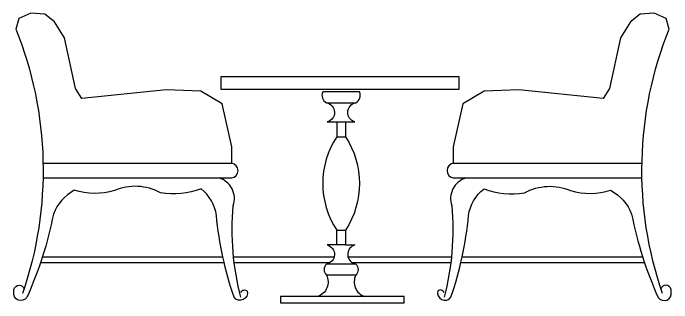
# Model space of a CAD drawing. Extents: x -42728 to 99010, y -18674 to 47645.
# Drawn here: x 70656 to 71951, y 32826 to 33397 of the extents above; entities that cross this region are included whole.
import ezdxf

# ---------------------------------------------------------------- set-up
doc = ezdxf.new("R2010")
doc.units = 0
doc.header["$LTSCALE"] = 100
doc.header["$MEASUREMENT"] = 0
doc.layers.add('00-ELE', color=2, linetype='CONTINUOUS')
doc.layers.add('FUR', color=3, linetype='CONTINUOUS')

# ---------------------------------------------------------------- blocks, each defined once
blk = doc.blocks.new('A$C40F41F00')
at = {"layer": 'FUR'}
for points in [[(76.3, 328), (571.3, 328, 0.852353), (571.3, 366.8), (571.3, 409.8), (546.7, 523), (490.5, 556.1), (399.4, 559.4), (177.9, 536.6), (161.6, 562.7), (132.3, 696), (106.3, 738.3), (81, 758.3), (44.4, 761.1), (13, 747.1), (5.2, 719.4, -0.179577), (22.5, 24.2)], [(1701.4, 24.2, -0.179577), (1718.7, 719.4), (1710.9, 747.1), (1679.5, 761.1), (1642.8, 758.3), (1617.6, 738.3), (1591.5, 696), (1562.2, 562.7), (1545.9, 536.6), (1324.5, 559.4), (1233.3, 556.1), (1177.2, 523), (1152.6, 409.8), (1152.6, 366.8), (1647.6, 366.8)], [(810.2, 554.3, 0.400072), (819.8, 525.4, -0.798403), (822, 475.2), (869.8, 475.2), (869.8, 436.4)], [(819.8, 525.4), (896.8, 525.4, 0.400072), (906.4, 554.3, 0.400072)], [(869.8, 475.2), (894.6, 475.2, -0.798403), (896.8, 525.4)], [(846.8, 475.2), (846.8, 436.4), (869.8, 436.4, -0.298453), (869.8, 190.9), (869.8, 152.1), (822, 152.1, -0.798403), (819.8, 101.9, 0.421475), (819.8, 73, -0.449297), (796.8, 16.4)], [(846.8, 436.4, 0.298453), (846.8, 190.9, 0.298453)], [(1152.6, 366.8, 0.852353), (1152.6, 328), (1647.6, 328)], [(595.3, 14.5, -0.084578), (575, 255.1, 0.432256), (538, 328, 0.432256)], [(1185.8, 328, 0.432256), (1148.9, 255.1, -0.084578), (1128.5, 14.5)], [(595.4, 27.4, -0.537764), (612.1, 31.1, -0.81687), (577.4, 14.5, -0.057469), (531.3, 229.3, 0.198962), (490.8, 299.5, -0.12933), (384.8, 288.9, 0.232317), (263.5, 294.9, -0.148824), (158.5, 295.6, 0.184166), (103.7, 233.3, -0.055843), (34.1, 14.1, -0.816517), (0, 28.5, -0.976499), (27.2, 36.2)], [(1128.4, 27.4, 0.537764), (1111.8, 31.1, 0.81687), (1146.4, 14.5, 0.057469), (1192.6, 229.3, -0.198962), (1233.1, 299.5, 0.12933), (1339.1, 288.9, -0.232317), (1460.4, 294.9, 0.148824), (1565.3, 295.6, -0.184166), (1620.2, 233.3, 0.055843), (1689.8, 14.1, 0.816517), (1723.9, 28.5, 0.976499), (1696.7, 36.2)], [(869.8, 152.1), (894.6, 152.1, 0.798403), (896.8, 101.9, -0.421475), (896.8, 73), (819.8, 73)], [(896.8, 73, 0.449297), (919.8, 16.4, 0.449297)]]:
    blk.add_lwpolyline(points, format="xyb", dxfattribs=at)
for points in [[(1167.5, 594.9), (1167.5, 560.9), (543.4, 560.9), (543.4, 594.9)], [(1023.5, 16.4), (699.7, 16.4), (699.7, 0), (1023.5, 0)]]:
    blk.add_lwpolyline(points, close=True, dxfattribs=at)
for points in [[(906.4, 554.3), (810.2, 554.3)], [(76.3, 366.8), (571.3, 366.8)], [(846.8, 152.1), (846.8, 190.9), (869.8, 190.9)], [(551.7, 105), (69.5, 105)], [(548.3, 120), (74.5, 120)], [(839.9, 120), (576.3, 120)], [(828.2, 105), (578, 105)], [(1147.6, 120), (876.7, 120)], [(1145.8, 105), (888.4, 105)], [(1654.3, 105), (1172.2, 105)], [(1649.4, 120), (1175.6, 120)], [(896.8, 101.9), (819.8, 101.9)]]:
    blk.add_lwpolyline(points, dxfattribs=at)

msp = doc.modelspace()

# ---------------------------------------------------------------- block references
at = {"layer": '00-ELE', "xscale": 0.75, "yscale": 0.75, "zscale": 0.75}
msp.add_blockref('A$C40F41F00', (70657.06855, 32826.01073), dxfattribs=at)

doc.saveas('drawing.dxf')
